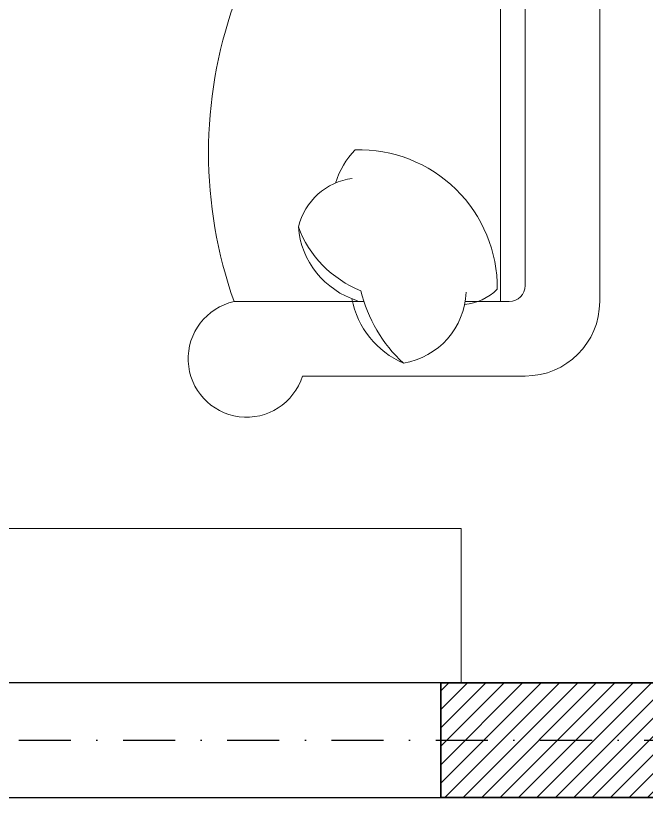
# Model space of a CAD drawing. Header units: inches. Extents: x 274208 to 641690, y -81912 to 129129.
# Drawn here: x 440796 to 442007, y 93498 to 94998 of the extents above; entities that cross this region are included whole.
import ezdxf

# ---------------------------------------------------------------- set-up
doc = ezdxf.new("R2010")
doc.units = ezdxf.units.IN
doc.header["$MEASUREMENT"] = 0
doc.linetypes.add('DASHDOT', pattern=[1, 0.5, -0.25, 0, -0.25])
for name, color, linetype, lineweight in [('01.Cut', 255, 'Continuous', 35), ('03.Manh', 251, 'Continuous', 13), ('09.Hatch', 250, 'Continuous', 5)]:
    doc.layers.add(name, color=color, linetype=linetype, lineweight=lineweight)
doc.layers.add('NET VUA', color=143, linetype='Continuous')
doc.layers.add('TRUC', color=250, linetype='DASHDOT')

# ---------------------------------------------------------------- blocks, each defined once
blk = doc.blocks.new('sssssssssssssssffff')
at = {"layer": '03.Manh'}
for p, q in [((0, -1053.9), (0, 1053.9)), ((175.7, -1016.2), (175.7, 907.9)), ((234.2, -1053.9), (234.2, 805.4)), ((317.8, -1053.9), (213.4, -1053.9)), ((863.1, -1053.9), (556.4, -1053.9)), ((175.7, -1229.6), (701.5, -1229.6))]:
    blk.add_line(p, q, dxfattribs=at)
for points in [[(319.1, -1061.1, -0.165541), (241.8, -1024.9, -0.425989), (577.2, -696, -0.121523), (623.4, -774.1, 7.115464)], [(571.8, -1051.8, 0.306663), (711.3, -877.2, 0.30633), (583.9, -763.1, -0.872847)], [(463.1, -1199.3, 0.14773), (563.8, -1028.2, 0.213343), (711.3, -877.2, 0.178662)], [(315.5, -1031.6, 0.356772), (463.1, -1199.3, 0.249542), (584.8, -1047.3, -9.61688)]]:
    blk.add_lwpolyline(points, format="xyb", dxfattribs=at)
for centre, radius, start, end in [((-130.6, -702.6), 1053.9, 340.5288, 19.4712), ((213.4, -1016.2), 37.7, 180, 270), ((175.7, -1053.9), 175.7, 180, 270), ((833.4, -1188.7), 138, 197.205, 77.5934)]:
    blk.add_arc(centre, radius, start, end, dxfattribs=at)

msp = doc.modelspace()

# ---------------------------------------------------------------- hatches: boundary and pattern name
at = {"layer": '09.Hatch'}
h = msp.add_hatch(dxfattribs=at)
h.set_pattern_fill('ANSI31', color=256, scale=200)
h.set_pattern_definition([(45, (430872.354, 93497.585), (-17.67767, 17.67767), [])])
h.paths.add_polyline_path([(430872.4, 100497.6), (430872.4, 99677.6), (431092.4, 99677.6), (431092.4, 100277.6), (434632.4, 100277.6), (440932.4, 100277.6), (440932.4, 100027.6), (441152.4, 100027.6), (441152.4, 100277.6), (442152.4, 100277.6), (442872.4, 100277.6), (442872.4, 100497.6), (434632.4, 100497.6)])
h.paths.add_polyline_path([(431092.4, 96667.6), (434742.4, 96667.6), (434742.4, 96447.6), (434852.4, 96447.6), (434852.4, 96777.6), (431092.4, 96777.6), (431092.4, 96887.6), (430872.4, 96887.6), (430872.4, 93497.6), (432692.4, 93497.6), (432692.4, 93717.6), (431092.4, 93717.6)])
h.paths.add_polyline_path([(434742.4, 93717.6), (433992.4, 93717.6), (433992.4, 93497.6), (435852.4, 93497.6), (435852.4, 93717.6), (434852.4, 93717.6), (434852.4, 95017.6), (436852.4, 95017.6), (436852.4, 95127.6), (434852.4, 95127.6), (434852.4, 95517.6), (434742.4, 95517.6)])
h.paths.add_polyline_path([(438412.4, 93497.6), (438412.4, 93717.6), (437872.4, 93717.6), (437872.4, 96557.6), (437762.4, 96557.6), (437762.4, 95127.6), (437652.4, 95127.6), (437652.4, 95017.6), (437762.4, 95017.6), (437762.4, 93717.6), (436452.4, 93717.6), (436452.4, 93497.6)])
h.paths.add_polyline_path([(442372.4, 93497.6), (443172.4, 93497.6), (443172.4, 93717.6), (442372.4, 93717.6), (442372.4, 94447.6), (442152.4, 94447.6), (442152.4, 93717.6), (441612.4, 93717.6), (441612.4, 93497.6)])
h.paths.add_polyline_path([(442152.4, 96557.6), (442152.4, 96047.6), (442372.4, 96047.6), (442372.4, 96777.6), (441152.4, 96777.6), (441152.4, 97027.6), (440932.4, 97027.6), (440932.4, 96557.6)])

# ---------------------------------------------------------------- linework, layer by layer
at = {"layer": '01.Cut'}
for q in [(441612.4, 93497.6), (442152.4, 93717.6)]:
    msp.add_line((441612.4, 93717.6), q, dxfattribs=at)
msp.add_lwpolyline([(441612.4, 93497.6), (442372.4, 93497.6)], dxfattribs=at)
at = {"layer": '03.Manh', "ltscale": 200}
msp.add_lwpolyline([(439342.7, 93717.6), (441651.8, 93717.6), (441651.8, 94013.7), (439342.7, 94013.7)], close=True, dxfattribs=at)
at = {"layer": 'NET VUA'}
msp.add_lwpolyline([(438412.4, 93497.6), (441612.4, 93497.6), (441612.4, 93717.6), (438412.4, 93717.6)], close=True, dxfattribs=at)
at = {"layer": 'TRUC', "ltscale": 200}
msp.add_line((428396.2, 93607.6), (444762, 93607.6), dxfattribs=at)

# ---------------------------------------------------------------- block references
at = {"layer": '01.Cut', "xscale": -0.8133006247245212, "yscale": 0.8133006247245212, "zscale": 0.8133006247245212}
msp.add_blockref('sssssssssssssssffff', (441917.6, 95306.2), dxfattribs=at)

doc.saveas('drawing.dxf')
